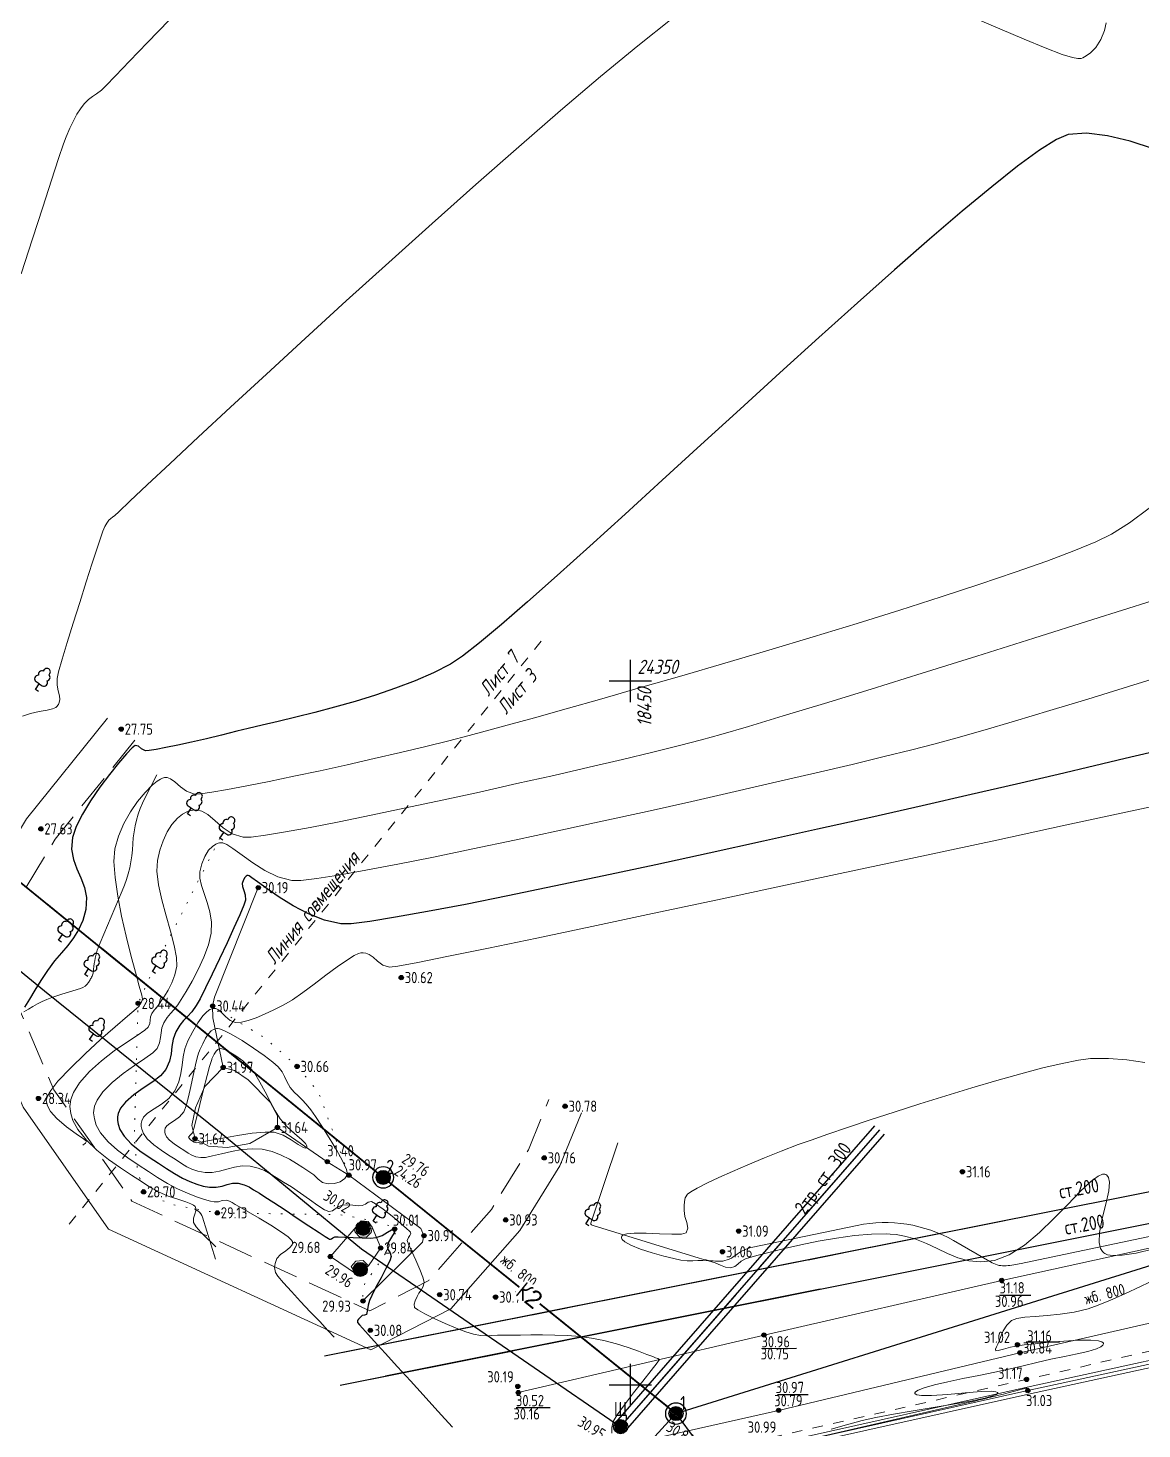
# Model space of a CAD drawing. Header units: metres. Extents: x 2491 to 4492, y 1184 to 2058.
# Drawn here: x 2999.3 to 3078.4, y 1303.1 to 1402.6 of the extents above; entities that cross this region are included whole.
import ezdxf
from ezdxf.enums import TextEntityAlignment as Align

# ---------------------------------------------------------------- set-up
doc = ezdxf.new("R2010")
doc.units = ezdxf.units.M
for name, pattern in [('g5_01_5x1_5', [1.5, 0.75, -0.75]), ('g5_05x2', [3.5, 2.5, -1]), ('g5_366', [0.85, 0.1, -0.75]), ('осеваяX2', [4, 2.5, -0.5, 0.5, -0.5])]:
    doc.linetypes.add(name, pattern=pattern)
for name, color, linetype, transparency in [('02_Сетка', 7, 'Continuous', 0.6), ('06_Инженерно-технические сооружения', 7, 'Continuous', 0.6), ('10_Границы покрытий и угодий', 7, 'Continuous', 0.6), ('12_Рельеф', 7, 'Continuous', 0.6), ('13_Растительность', 7, 'Continuous', 0.6), ('14_Ограждения', 7, 'Continuous', 0.6), ('19_Горизонтали', 7, 'Continuous', 0.6), ('30_Канализация', 7, 'Continuous', 0.6), ('31_Водопровод', 7, 'Continuous', 0.6), ('32_Теплосеть', 7, 'Continuous', 0.6), ('44_Крышки колодцев', 7, 'Continuous', 0.6), ('45_Номера колодцев', 7, 'Continuous', 0.6), ('61_Отметки высоты поверхности', 7, 'Continuous', 0.6)]:
    doc.layers.add(name, color=color, linetype=linetype, transparency=transparency)
doc.layers.add('rastr', color=7, linetype='Continuous')
doc.layers.add('Сетка', color=7, linetype='Continuous')
for name, color, linetype, lineweight in [('Сети_В1', 130, 'Continuous', 30), ('Сети_Горизонтали.Вспомогательные', 1, 'Continuous', 9), ('Сети_Горизонтали.Основные', 1, 'Continuous', 30), ('Сети_К2', 40, 'Continuous', 30), ('Сети_К2.Метки', 40, 'Continuous', 30), ('Сети_Т', 1, 'Continuous', 30), ('Сети_Трасса', 1, 'осеваяX2', 30)]:
    doc.layers.add(name, color=color, linetype=linetype, lineweight=lineweight)
doc.styles.add('LIKE11', font='GOST_0.TTF')
doc.styles.add('LIKE17', font='GOST_0.TTF')
doc.styles.add('LIKE32', font='GOST_0.TTF')
doc.styles.add('Line_GUGK', font='GOST_0.TTF')
doc.styles.get("Standard").update_dxf_attribs({"font": 'GOST_0.TTF'})
doc.linetypes.add('g5_084b', pattern='A,0.001,[18,GUGK_2005.shx,S=5,R=180,X=0,Y=0],0.5,[18,GUGK_2005.shx,S=15,R=180,X=0,Y=0],0.5', length=1.001)
doc.linetypes.add('g5_121_t', pattern='A,4,-0.4,["Т",Line_GUGK,S=1,R=0,X=0,Y=-0.5],-1.2,12', length=17.6)
doc.linetypes.add('g5_122_kl', pattern='A,1,-1,1.5,-0.4,["Кл",Line_GUGK,S=1,R=0,X=0,Y=-0.5],-2.4,1.5,-1,4,-1,4,-1,3', length=21.8)
doc.linetypes.add('g5_122_v', pattern='A,1,-1,1.5,-0.4,["В",Line_GUGK,S=1,R=0,X=0,Y=-0.5],-1.5,1.5,-1,4,-1,4,-1,3', length=20.9)
doc.linetypes.add('g5_474_1a', pattern='A,1,-0.25,[28,GUGK_2005.shx,S=1,R=0,X=0,Y=0],-0.25,1', length=2.5)

# ---------------------------------------------------------------- blocks, each defined once
blk = doc.blocks.new('g5_117t')
h = blk.add_hatch(color=255)
h.paths.add_polyline_path([(-0.038, -0.038), (-0.461, -0.038, 0.367426), (-0.038, -0.461)])
h.paths.add_polyline_path([(0.037, -0.461, 0.367426), (0.461, -0.038), (0.037, -0.038)])
h.paths.add_polyline_path([(0.461, 0.037, 0.921954), (-0.461, 0.037)])
at = {"color": 0}
for points in [[(-0.5, 0), (0.5, 0)], [(0, -0.5), (0, 0)]]:
    blk.add_lwpolyline(points, dxfattribs=at)
blk.add_circle((0, 0), 0.5, dxfattribs=at)
blk = doc.blocks.new('g5_388_1')
at = {"color": 0}
blk.add_lwpolyline([(0, 0.497), (0.257, 0.497, 0.798042), (0.365, 0.973, 0.636328), (0.231, 1.405, 0.533064), (0, 1.75, 0.533064), (-0.231, 1.405, 0.636328), (-0.365, 0.973, 0.798042), (-0.257, 0.497)], format="xyb", dxfattribs=at)
for points in [[(0, 0.497), (-0.257, 0.497)], [(0.25, 0), (0, 0), (0, 0.497)]]:
    blk.add_lwpolyline(points, dxfattribs=at)
blk = doc.blocks.new('g5_012')
at = {"color": 92}
for points in [[(0, -1.5), (0, 1.5)], [(-1.5, 0), (1.5, 0)]]:
    blk.add_lwpolyline(points, dxfattribs=at)
blk = doc.blocks.new('g5_330')
blk.add_hatch(color=0).paths.add_polyline_path([(0.15, 0, 1), (-0.15, 0, 1)])
at = {"color": 0}
blk.add_circle((0, 0), 0.15, dxfattribs=at)
blk = doc.blocks.new('g5_117kl')
h = blk.add_hatch(color=255)
h.paths.add_polyline_path([(0.418, 0.198, 0.633652), (-0.418, 0.198)])
h.paths.add_polyline_path([(-0.446, 0.122, 0.067116), (-0.463, 0, 0.067116), (-0.446, -0.122), (0.446, -0.122, 0.067116), (0.463, 0, 0.067116), (0.446, 0.122)])
h.paths.add_polyline_path([(-0.418, -0.198, 0.633652), (0.418, -0.198)])
at = {"color": 0}
for p, q in [((-0.474, 0.16), (0.474, 0.16)), ((-0.474, -0.16), (0.474, -0.16))]:
    blk.add_line(p, q, dxfattribs=at)
blk.add_circle((0, 0), 0.5, dxfattribs=at)

msp = doc.modelspace()

# ---------------------------------------------------------------- linework, layer by layer
at = {"layer": '06_Инженерно-технические сооружения', "color": 7, "linetype": 'Continuous', "lineweight": 20, "flags": 128}
for points in [[(3022.412, 1317.33), (3020.729, 1315.383), (3022.575, 1314.126), (3023.427, 1314.718), (3024.302, 1315.996), (3023.688, 1317.483), (3023.406, 1317.874), (3022.925, 1317.927), (3022.412, 1317.33)], [(3022.808, 1316.785), (3023.289, 1316.756), (3023.628, 1317.095), (3023.688, 1317.483), (3023.406, 1317.874), (3022.925, 1317.927), (3022.412, 1317.33), (3022.501, 1317.121), (3022.808, 1316.785)], [(3022.575, 1314.126), (3022.216, 1314.677), (3022.543, 1315.065), (3023.051, 1315.096), (3023.427, 1314.718), (3022.575, 1314.126)]]:
    msp.add_lwpolyline(points, dxfattribs=at)
at = {"layer": '10_Границы покрытий и угодий', "color": 7, "linetype": 'Continuous', "lineweight": 20, "flags": 128}
for points in [[(3004.907, 1353.621), (2999.149, 1346.472), (2993.876, 1337.749), (2998.908, 1326.001), (3004.985, 1317.322), (3023.595, 1308.755), (3029.273, 1311.673), (3034.183, 1317.238), (3037.029, 1321.827), (3038.554, 1325.59)], [(3034.074, 1305.727), (3051.517, 1309.813), (3068.392, 1313.689), (3085.982, 1317.54), (3094.363, 1319.482)], [(3105.852, 1311.537), (3102.553, 1314.445), (3101.693, 1314.98), (3099.712, 1315.17), (3096.21, 1314.59), (3087.289, 1312.561), (3069.691, 1308.554), (3052.558, 1304.462), (3035.51, 1300.63)]]:
    msp.add_lwpolyline(points, dxfattribs=at)
at = {"layer": '10_Границы покрытий и угодий', "color": 7, "linetype": 'g5_05x2', "lineweight": 20, "flags": 128}
msp.add_lwpolyline([(3006.854, 1352.053), (3001.201, 1345.035), (2996.68, 1337.554), (3001.104, 1327.223), (3006.645, 1319.31), (3023.535, 1311.535), (3027.711, 1313.681), (3032.169, 1318.734), (3034.792, 1322.963), (3036.237, 1326.529)], dxfattribs=at)
at = {"layer": '10_Границы покрытий и угодий', "color": 7, "linetype": 'g5_366', "lineweight": 20, "flags": 128}
for points in [[(3012.887, 1345.091), (3008.093, 1335.623), (3007.083, 1333.364), (3007.033, 1331.665), (3006.799, 1323.802), (3007.031, 1321.556), (3007.469, 1319.979), (3009.394, 1319.093), (3012.701, 1318.489), (3014.648, 1318.458), (3021.385, 1318.352), (3022.866, 1318.113), (3023.769, 1317.902), (3025.017, 1317.557), (3025.298, 1317.332), (3025.342, 1316.81), (3025.107, 1316.275), (3023.177, 1313.471), (3023.042, 1312.89), (3023.043, 1312.232)], [(3022.047, 1321.161), (3019.873, 1327.082), (3018.367, 1328.886), (3016.139, 1330.868), (3012.372, 1333.174)]]:
    msp.add_lwpolyline(points, dxfattribs=at)
at = {"layer": '10_Границы покрытий и угодий', "color": 7, "linetype": 'g5_01_5x1_5', "lineweight": 20, "flags": 128}
msp.add_lwpolyline([(3035.951, 1298.889), (3052.793, 1302.702), (3070.157, 1306.66), (3086.776, 1310.486), (3096.849, 1312.807), (3100.503, 1313.385), (3100.937, 1313.279), (3101.387, 1313.05), (3104.666, 1310.271), (3104.147, 1309.609)], dxfattribs=at)
at = {"layer": '12_Рельеф', "color": 7, "linetype": 'g5_084b', "lineweight": 20, "flags": 128}
for points in [[(3015.612, 1341.582), (3012.498, 1333.802), (3012.372, 1333.174), (3012.383, 1332.333), (3013.12, 1328.818), (3011.826, 1327.465), (3011.156, 1325.95), (3010.904, 1324.692), (3011.119, 1323.748), (3012.073, 1323.228), (3013.404, 1323.139), (3015.001, 1323.42), (3016.969, 1324.554), (3020.512, 1322.122), (3022.047, 1321.161), (3027.153, 1317.388), (3027.376, 1316.872), (3027.266, 1316.398), (3023.043, 1312.232)], [(3016.969, 1324.554), (3016.975, 1325.37), (3016.45, 1326.349), (3014.897, 1327.946), (3013.921, 1328.597), (3013.12, 1328.818)]]:
    msp.add_lwpolyline(points, dxfattribs=at)
at = {"layer": '14_Ограждения', "color": 7, "linetype": 'Continuous', "lineweight": 20, "flags": 128}
for points in [[(3104.311, 1309.798), (3100.77, 1312.86), (3097.31, 1312.12), (3086.897, 1309.751), (3070.193, 1306.113), (3052.859, 1302.235)], [(3103.984, 1309.42), (3100.632, 1312.319), (3097.418, 1311.632), (3087.005, 1309.263), (3070.301, 1305.625), (3052.968, 1301.747)]]:
    msp.add_lwpolyline(points, dxfattribs=at)
at = {"layer": '14_Ограждения', "color": 7, "linetype": 'g5_474_1a', "lineweight": 20, "flags": 128}
msp.add_lwpolyline([(3104.147, 1309.609), (3100.701, 1312.59), (3097.364, 1311.876), (3086.951, 1309.507), (3070.247, 1305.869), (3052.913, 1301.991)], dxfattribs=at)
at = {"layer": '19_Горизонтали', "color": 32, "linetype": 'Continuous', "lineweight": 20, "flags": 128}
for points, elevation in [([(3008.408, 1349.599), (3007.575, 1347.976, 0.108961), (3006.711, 1344.691), (3006.711, 1344.691, -0.091552), (3005.956, 1341.356), (3004.377, 1337.675, 0.068676), (3003.971, 1336.197), (3003.89, 1335.578, -0.076036), (3003.808, 1335.295), (3003.808, 1335.295, -0.027701), (3003.668, 1335.033), (3003.551, 1334.841, -0.186349), (3003, 1334.416), (3001.659, 1334.018, 0.075282), (2998.976, 1332.759)], 28), ([(3093.181, 1319.8), (3087.939, 1318.699, -0.001026), (3083.747, 1317.827), (3083.747, 1317.827, 0.001315), (3079.555, 1316.953), (3069.768, 1314.884, -0.03054), (3068.715, 1314.728), (3068.715, 1314.728, -0.152411), (3067.721, 1314.946), (3064.973, 1316.516, 0.182903), (3058.141, 1317.597), (3050.733, 1316.059, 0.119451), (3049.49, 1315.47), (3049.472, 1315.455, -0.180396), (3048.255, 1315.047), (3048.255, 1315.047, -0.06634), (3046.916, 1315.272), (3039.391, 1317.588, -0.069904), (3039.263, 1317.648), (3039.263, 1317.648, -0.341796), (3039.226, 1317.754), (3041.146, 1323.467)], 31), ([(3012.577, 1315.203), (3011.653, 1318.182, 0.171721), (3011.324, 1318.623), (3011.081, 1318.785)], 29), ([(3052.905, 1302.038), (3052.895, 1302.012, 0.600125), (3052.912, 1301.992), (3066.142, 1305.045, 0.006226), (3068.858, 1305.707), (3070.212, 1306.055)], 31)]:
    msp.add_lwpolyline(points, format="xyb", dxfattribs=dict(at, elevation=elevation))
at = {"layer": '30_Канализация', "color": 42, "linetype": 'g5_122_kl', "lineweight": 30, "flags": 128}
for points in [[(2573.205, 1770.447), (2565.789, 1625.953), (2660.178, 1571.132), (2816.617, 1488.592), (2949.954, 1381.6), (3024.481, 1321.008), (3045.266, 1304.235), (3096.516, 1320.248), (3183.384, 1424.575), (3235.906, 1417.46), (3257.899, 1413.341), (3277.77, 1408.372)], [(3045.266, 1304.235), (3033.378, 1291.225)], [(3045.266, 1304.235), (3049.591, 1298.406)]]:
    msp.add_lwpolyline(points, dxfattribs=at)
at = {"layer": '31_Водопровод', "color": 94, "linetype": 'g5_122_v', "lineweight": 30, "flags": 128}
for points in [[(3020.323, 1308.327), (3087.595, 1321.722), (3093.64, 1323.263), (3105.288, 1335.25), (3112.251, 1344.541), (3143.038, 1381.703), (3159.989, 1402.389), (3163.627, 1406.691), (3152.211, 1415.79)], [(3021.417, 1306.25), (3095.504, 1321.068), (3107.31, 1333.355), (3120.608, 1321.426)]]:
    msp.add_lwpolyline(points, dxfattribs=at)
at = {"layer": '32_Теплосеть', "color": 5, "linetype": 'g5_121_t', "lineweight": 30, "flags": 128}
msp.add_lwpolyline([(2867.364, 1443.913), (2895.337, 1420.729), (2934.021, 1388.772), (2937.446, 1385.951), (2966.84, 1361.665), (2979.859, 1351.099), (3000.431, 1334.251), (3012.956, 1324.178), (3022.936, 1315.939), (3041.34, 1303.305), (3059.732, 1324.383)], dxfattribs=at)
at = {"layer": '61_Отметки высоты поверхности', "flags": 128}
for points in [[(3068.233, 1312.649), (3070.473, 1312.655)], [(3070.122, 1309.324), (3072.49, 1309.324)], [(3051.448, 1308.861), (3053.836, 1308.881)], [(3052.484, 1305.582), (3054.657, 1305.582)], [(3033.918, 1304.66), (3036.339, 1304.671)]]:
    msp.add_lwpolyline(points, dxfattribs=at)
at = {"layer": 'rastr', "color": 5, "linetype": 'g5_01_5x1_5', "lineweight": 20, "flags": 128}
msp.add_lwpolyline([(3002.187, 1317.683), (3036.127, 1359.622)], dxfattribs=at)
at = {"layer": 'Сети_В1', "color": 130, "linetype": 'Continuous', "lineweight": 30}
for p, q in [((3020.323, 1308.327), (3030.475, 1310.349)), ((3029.15, 1307.797), (3024.635, 1306.894))]:
    msp.add_line(p, q, dxfattribs=at)
at = {"layer": 'Сети_Горизонтали.Вспомогательные', "color": 42, "linetype": 'Continuous', "lineweight": 9, "flags": 128}
for points, elevation in [([(3009.285, 1403.178), (3007.756, 1401.609), (3006.469, 1400.274), (3005.467, 1399.227), (3004.794, 1398.525), (3004.491, 1398.222), (3004.13, 1397.953), (3003.831, 1397.759), (3003.551, 1397.55), (3003.245, 1397.236), (3002.985, 1396.894), (3002.736, 1396.499), (3002.49, 1396.042), (3002.238, 1395.515), (3001.973, 1394.91), (3001.792, 1394.408), (3001.438, 1393.355), (3000.934, 1391.83), (3000.306, 1389.906), (2999.58, 1387.662), (2998.78, 1385.173)], 27), ([(3044.996, 1403.307), (3042.569, 1401.371), (3039.912, 1399.174), (3037.073, 1396.764), (3034.102, 1394.192), (3031.046, 1391.505), (3027.953, 1388.752), (3024.873, 1385.981), (3021.854, 1383.241), (3018.944, 1380.581), (3016.192, 1378.05), (3013.646, 1375.695), (3011.355, 1373.566), (3009.367, 1371.711), (3007.731, 1370.179), (3006.494, 1369.018), (3005.707, 1368.278), (3005.416, 1368.006), (3005.26, 1367.893), (3005.133, 1367.807), (3004.999, 1367.676), (3004.857, 1367.476), (3004.719, 1367.221), (3004.574, 1366.899), (3004.449, 1366.54), (3004.188, 1365.75), (3003.825, 1364.634), (3003.395, 1363.294), (3002.932, 1361.837), (3002.47, 1360.365), (3002.043, 1358.984), (3001.687, 1357.798), (3001.435, 1356.911), (3001.321, 1356.428), (3001.321, 1355.968), (3001.405, 1355.567), (3001.495, 1355.205), (3001.519, 1354.933), (3001.484, 1354.732), (3001.426, 1354.598), (3001.385, 1354.531), (3001.342, 1354.477), (3001.23, 1354.385), (3001.006, 1354.279), (3000.622, 1354.178), (3000.053, 1354.079), (2999.446, 1353.959), (2998.866, 1353.764)], 27.5), ([(3075.821, 1403.002), (3075.697, 1402.449), (3075.438, 1401.807), (3075.071, 1401.246), (3074.702, 1400.872), (3074.385, 1400.643), (3074.154, 1400.519), (3074.034, 1400.465), (3073.972, 1400.45), (3073.798, 1400.45), (3073.413, 1400.527), (3072.688, 1400.756), (3071.481, 1401.219), (3069.99, 1401.837), (3068.27, 1402.57), (3066.375, 1403.376)], 27.5), ([(3003.164, 1323.294), (3003.185, 1323.314), (3003.244, 1323.361), (3003.345, 1323.445), (3003.415, 1323.582), (3003.202, 1323.75), (3002.673, 1324.1), (3001.986, 1324.591), (3001.298, 1325.178), (3000.855, 1325.688), (3000.638, 1326.08), (3000.567, 1326.341), (3000.558, 1326.47), (3000.568, 1326.561), (3000.642, 1326.778), (3000.878, 1327.18), (3001.39, 1327.831), (3002.269, 1328.773), (3003.31, 1329.786), (3004.406, 1330.791), (3005.448, 1331.71), (3006.328, 1332.465), (3006.936, 1332.977), (3007.165, 1333.169), (3007.181, 1333.226), (3007.194, 1333.28), (3007.255, 1333.358), (3007.323, 1333.463), (3007.399, 1333.669), (3007.335, 1333.936), (3007.152, 1334.597), (3006.885, 1335.572), (3006.566, 1336.778), (3006.229, 1338.135), (3005.907, 1339.561), (3005.633, 1340.975), (3005.441, 1342.296), (3005.363, 1343.442), (3005.433, 1344.333), (3005.697, 1345.246), (3006.076, 1346.128), (3006.538, 1346.954), (3007.047, 1347.7), (3007.569, 1348.34), (3008.07, 1348.85), (3008.432, 1349.147), (3008.67, 1349.296), (3008.809, 1349.359), (3008.871, 1349.378), (3008.965, 1349.395), (3009.142, 1349.393), (3009.388, 1349.313), (3009.695, 1349.101), (3010.084, 1348.752), (3010.526, 1348.422), (3011.072, 1348.23), (3011.509, 1348.248), (3012.31, 1348.357), (3013.424, 1348.548), (3014.801, 1348.808), (3016.39, 1349.125), (3018.139, 1349.49), (3019.997, 1349.889), (3021.913, 1350.312), (3023.837, 1350.747), (3025.718, 1351.182), (3027.503, 1351.607), (3029.143, 1352.01), (3030.586, 1352.379), (3031.723, 1352.683), (3033.282, 1353.11), (3035.215, 1353.646), (3037.47, 1354.28), (3039.999, 1354.997), (3042.751, 1355.786), (3045.677, 1356.634), (3048.727, 1357.526), (3051.85, 1358.452), (3054.998, 1359.397), (3058.12, 1360.35), (3061.166, 1361.297), (3064.087, 1362.225), (3066.833, 1363.122), (3069.353, 1363.975), (3071.598, 1364.77), (3073.519, 1365.496), (3075.065, 1366.138), (3076.186, 1366.686), (3077.467, 1367.49), (3078.869, 1368.53)], 28.5), ([(3079.079, 1361.948), (3074.853, 1360.613), (3070.678, 1359.298), (3066.62, 1358.025), (3062.745, 1356.814), (3059.12, 1355.688), (3055.812, 1354.667), (3052.888, 1353.774), (3050.413, 1353.029), (3048.455, 1352.455), (3047.079, 1352.074), (3045.508, 1351.672), (3043.618, 1351.207), (3041.464, 1350.691), (3039.101, 1350.137), (3036.585, 1349.557), (3033.97, 1348.966), (3031.312, 1348.374), (3028.665, 1347.795), (3026.086, 1347.242), (3023.629, 1346.727), (3021.349, 1346.263), (3019.301, 1345.863), (3017.541, 1345.539), (3016.124, 1345.305), (3015.105, 1345.172), (3014.539, 1345.155), (3013.764, 1345.401), (3013.121, 1345.829), (3012.56, 1346.325), (3012.031, 1346.773), (3011.597, 1347.02), (3011.248, 1347.103), (3010.999, 1347.094), (3010.868, 1347.068), (3010.755, 1347.037), (3010.539, 1346.958), (3010.235, 1346.799), (3009.869, 1346.52), (3009.471, 1346.074), (3009.134, 1345.535), (3008.854, 1344.918), (3008.627, 1344.241), (3008.448, 1343.518), (3008.41, 1342.751), (3008.533, 1341.793), (3008.768, 1340.714), (3009.063, 1339.587), (3009.368, 1338.482), (3009.632, 1337.47), (3009.803, 1336.623), (3009.832, 1336.013), (3009.697, 1335.4), (3009.479, 1334.828), (3009.217, 1334.313), (3008.952, 1333.876), (3008.725, 1333.535), (3008.574, 1333.31), (3008.387, 1333.067), (3008.215, 1332.888), (3008.049, 1332.636), (3007.97, 1332.397), (3007.94, 1332.167), (3007.901, 1331.93), (3007.795, 1331.668), (3007.549, 1331.458), (3007.008, 1331.094), (3006.26, 1330.597), (3005.391, 1329.988), (3004.486, 1329.29), (3003.633, 1328.523), (3002.916, 1327.711), (3002.5, 1327.043), (3002.309, 1326.538), (3002.248, 1326.203), (3002.241, 1326.036), (3002.247, 1325.87), (3002.297, 1325.539), (3002.454, 1325.051), (3002.801, 1324.415), (3003.409, 1323.653), (3004.156, 1322.936), (3004.98, 1322.273), (3005.822, 1321.676), (3006.621, 1321.153), (3007.316, 1320.714), (3007.847, 1320.369), (3008.523, 1319.981), (3009.225, 1319.683), (3009.894, 1319.453), (3010.473, 1319.267), (3010.833, 1319.135), (3011.022, 1319.038), (3011.103, 1318.971), (3011.129, 1318.937), (3011.155, 1318.884), (3011.181, 1318.779), (3011.168, 1318.621), (3011.096, 1318.406), (3011.002, 1318.122), (3011.016, 1317.812), (3011.202, 1317.501), (3011.533, 1317.122), (3011.929, 1316.726), (3012.309, 1316.36), (3012.594, 1316.072)], 29), ([(3080.376, 1356.787), (3077.39, 1355.861), (3074.515, 1354.977), (3071.802, 1354.152), (3069.3, 1353.402), (3067.061, 1352.744), (3065.135, 1352.194), (3063.572, 1351.768), (3062.001, 1351.366), (3060.051, 1350.885), (3057.772, 1350.337), (3055.214, 1349.733), (3052.43, 1349.086), (3049.469, 1348.407), (3046.382, 1347.707), (3043.221, 1347), (3040.035, 1346.297), (3036.875, 1345.609), (3033.793, 1344.949), (3030.838, 1344.328), (3028.063, 1343.758), (3025.517, 1343.252), (3023.251, 1342.82), (3021.316, 1342.475), (3019.763, 1342.229), (3018.642, 1342.093), (3018.005, 1342.079), (3017.006, 1342.341), (3016.076, 1342.789), (3015.226, 1343.335), (3014.468, 1343.892), (3013.814, 1344.373), (3013.373, 1344.645), (3013.095, 1344.753), (3012.936, 1344.77), (3012.865, 1344.759), (3012.77, 1344.732), (3012.594, 1344.66), (3012.356, 1344.508), (3012.086, 1344.237), (3011.817, 1343.801), (3011.613, 1343.282), (3011.463, 1342.703), (3011.454, 1342.245), (3011.571, 1341.729), (3011.765, 1341.157), (3011.982, 1340.531), (3012.172, 1339.854), (3012.284, 1339.129), (3012.265, 1338.357), (3012.078, 1337.522), (3011.756, 1336.642), (3011.349, 1335.764), (3010.908, 1334.938), (3010.485, 1334.213), (3010.129, 1333.639), (3009.894, 1333.263), (3009.626, 1332.897), (3009.376, 1332.636), (3009.137, 1332.371), (3008.904, 1331.993), (3008.773, 1331.629), (3008.717, 1331.281), (3008.677, 1330.933), (3008.599, 1330.566), (3008.425, 1330.167), (3008.117, 1329.851), (3007.552, 1329.441), (3006.824, 1328.947), (3006.023, 1328.38), (3005.242, 1327.751), (3004.57, 1327.071), (3004.174, 1326.498), (3003.989, 1326.054), (3003.931, 1325.754), (3003.924, 1325.602), (3003.929, 1325.451), (3003.972, 1325.156), (3004.11, 1324.727), (3004.413, 1324.182), (3004.948, 1323.543), (3005.607, 1322.95), (3006.34, 1322.402), (3007.095, 1321.897), (3007.822, 1321.433), (3008.467, 1321.01), (3009.164, 1320.577), (3009.883, 1320.202), (3010.585, 1319.886), (3011.233, 1319.633), (3011.789, 1319.443), (3012.213, 1319.319), (3012.468, 1319.263), (3012.789, 1319.281), (3013.055, 1319.359), (3013.329, 1319.381), (3013.567, 1319.317), (3013.748, 1319.215), (3013.97, 1319.079), (3014.28, 1318.908), (3014.889, 1318.565), (3015.673, 1318.113), (3016.507, 1317.611), (3017.264, 1317.121), (3017.731, 1316.779), (3017.957, 1316.571), (3018.035, 1316.463), (3018.048, 1316.42), (3018.049, 1316.352), (3018.008, 1316.221), (3017.863, 1316.034), (3017.574, 1315.8), (3017.185, 1315.52), (3016.93, 1315.241), (3016.8, 1314.903), (3016.763, 1314.599), (3016.831, 1314.259), (3017.008, 1313.994), (3017.405, 1313.525), (3017.96, 1312.908), (3018.614, 1312.203), (3019.305, 1311.468), (3019.972, 1310.762), (3020.556, 1310.143), (3020.995, 1309.668)], 29.5), ([(3081.881, 1347.948), (3077.545, 1347.01), (3072.904, 1346.009), (3068.046, 1344.962), (3063.059, 1343.891), (3058.032, 1342.813), (3053.053, 1341.749), (3048.21, 1340.716), (3043.591, 1339.736), (3039.284, 1338.826), (3035.377, 1338.006), (3031.96, 1337.295), (3029.118, 1336.713), (3026.942, 1336.278), (3025.519, 1336.01), (3024.937, 1335.929), (3024.459, 1336.089), (3024.087, 1336.359), (3023.757, 1336.653), (3023.479, 1336.846), (3023.24, 1336.936), (3023.059, 1336.961), (3022.96, 1336.96), (3022.891, 1336.951), (3022.729, 1336.903), (3022.429, 1336.762), (3021.936, 1336.464), (3021.21, 1335.96), (3020.407, 1335.365), (3019.576, 1334.738), (3018.768, 1334.138), (3018.032, 1333.626), (3017.418, 1333.26), (3016.719, 1332.91), (3016.06, 1332.597), (3015.45, 1332.335), (3014.897, 1332.14), (3014.41, 1332.027), (3013.997, 1332.011), (3013.604, 1332.154), (3013.289, 1332.424), (3013.012, 1332.721), (3012.789, 1332.912), (3012.607, 1332.994), (3012.473, 1333.008), (3012.402, 1333), (3012.329, 1332.982), (3012.182, 1332.921), (3011.962, 1332.77), (3011.67, 1332.472), (3011.31, 1331.971), (3010.956, 1331.369), (3010.614, 1330.705), (3010.4, 1330.138), (3010.285, 1329.566), (3010.211, 1328.987), (3010.123, 1328.396), (3009.966, 1327.79), (3009.685, 1327.164), (3009.256, 1326.618), (3008.742, 1326.209), (3008.215, 1325.877), (3007.749, 1325.561), (3007.468, 1325.279), (3007.336, 1325.03), (3007.294, 1324.839), (3007.289, 1324.735), (3007.294, 1324.628), (3007.334, 1324.42), (3007.461, 1324.122), (3007.731, 1323.749), (3008.185, 1323.323), (3008.709, 1322.939), (3009.238, 1322.596), (3009.708, 1322.29), (3010.156, 1321.987), (3010.535, 1321.755), (3010.903, 1321.582), (3011.318, 1321.455), (3011.837, 1321.361), (3012.339, 1321.358), (3012.857, 1321.452), (3013.388, 1321.592), (3013.93, 1321.731), (3014.478, 1321.816), (3015.031, 1321.799), (3015.605, 1321.672), (3016.053, 1321.495), (3016.452, 1321.27), (3016.878, 1320.997), (3017.41, 1320.679), (3017.973, 1320.328), (3018.606, 1319.889), (3019.249, 1319.427), (3019.84, 1319.01), (3020.319, 1318.706), (3020.626, 1318.582), (3020.88, 1318.629), (3021.08, 1318.764), (3021.287, 1318.921), (3021.562, 1319.036), (3021.928, 1319.063), (3022.327, 1319.034), (3022.7, 1318.998), (3022.989, 1319.004), (3023.232, 1319.11), (3023.42, 1319.24), (3023.641, 1319.284), (3023.937, 1319.123), (3024.471, 1318.743), (3025.115, 1318.246), (3025.742, 1317.735), (3026.144, 1317.386), (3026.344, 1317.192), (3026.415, 1317.108), (3026.428, 1317.082), (3026.434, 1317.042), (3026.423, 1316.97), (3026.368, 1316.872), (3026.266, 1316.74), (3026.192, 1316.534), (3026.281, 1316.261), (3026.504, 1315.755), (3026.793, 1315.125), (3027.081, 1314.476), (3027.301, 1313.918), (3027.383, 1313.556), (3027.314, 1313.252), (3027.17, 1313.004), (3027.008, 1312.78), (3026.883, 1312.545), (3026.759, 1312.249), (3026.676, 1312.001), (3026.713, 1311.762), (3026.933, 1311.591), (3027.427, 1311.317), (3028.106, 1310.983), (3028.88, 1310.629), (3029.661, 1310.298), (3030.358, 1310.03), (3030.883, 1309.869), (3031.387, 1309.781), (3031.799, 1309.761), (3032.184, 1309.778), (3032.606, 1309.804), (3033.132, 1309.807), (3033.597, 1309.803), (3034.22, 1309.81), (3034.965, 1309.819), (3035.795, 1309.821), (3036.675, 1309.809), (3037.57, 1309.774), (3038.443, 1309.707), (3039.258, 1309.6), (3040.153, 1309.416), (3041.039, 1309.18), (3041.873, 1308.92), (3042.61, 1308.664), (3043.207, 1308.44), (3043.62, 1308.277), (3043.803, 1308.203), (3043.99, 1308.152), (3044.097, 1308.075), (3043.938, 1307.845), (3043.509, 1307.3), (3042.91, 1306.548), (3042.242, 1305.7), (3041.603, 1304.866), (3041.095, 1304.154), (3040.817, 1303.674), (3040.717, 1303.237), (3040.725, 1302.834)], 30.5), ([(3078.545, 1329.168), (3077.285, 1329.351), (3075.987, 1329.454), (3074.708, 1329.442), (3073.84, 1329.333), (3072.696, 1329.106), (3071.321, 1328.78), (3069.76, 1328.369), (3068.059, 1327.892), (3066.263, 1327.365), (3064.418, 1326.803), (3062.569, 1326.225), (3060.762, 1325.646), (3059.043, 1325.084), (3057.455, 1324.555), (3056.046, 1324.075), (3054.861, 1323.662), (3053.944, 1323.331), (3052.741, 1322.874), (3051.541, 1322.395), (3050.379, 1321.91), (3049.288, 1321.436), (3048.302, 1320.99), (3047.455, 1320.587), (3046.78, 1320.245), (3046.311, 1319.979), (3046.082, 1319.805), (3045.925, 1319.544), (3045.863, 1319.285), (3045.851, 1318.997), (3045.843, 1318.65), (3045.901, 1318.238), (3046.031, 1317.81), (3046.106, 1317.408), (3046.002, 1317.078), (3045.654, 1316.979), (3044.972, 1316.97), (3044.094, 1317.009), (3043.16, 1317.053), (3042.309, 1317.057), (3041.78, 1317.004), (3041.52, 1316.917), (3041.427, 1316.83), (3041.409, 1316.778), (3041.409, 1316.721), (3041.458, 1316.607), (3041.64, 1316.432), (3042.051, 1316.197), (3042.757, 1315.912), (3043.574, 1315.649), (3044.394, 1315.423), (3045.11, 1315.247), (3045.612, 1315.136), (3046.07, 1315.075), (3046.46, 1315.073), (3046.816, 1315.095), (3047.175, 1315.106), (3047.571, 1315.07), (3048.045, 1314.937), (3048.433, 1314.763), (3048.781, 1314.623), (3049.135, 1314.59), (3049.44, 1314.686), (3049.663, 1314.855), (3049.888, 1315.048), (3050.197, 1315.217), (3050.509, 1315.315), (3051.107, 1315.484), (3051.943, 1315.704), (3052.966, 1315.955), (3054.126, 1316.218), (3055.374, 1316.471), (3056.659, 1316.695), (3057.931, 1316.87), (3059.141, 1316.976), (3060.239, 1316.993), (3060.239, 1316.993), (3060.463, 1316.982), (3060.893, 1316.941), (3061.494, 1316.837), (3062.226, 1316.635), (3063.053, 1316.31), (3063.817, 1315.948), (3064.55, 1315.591), (3065.288, 1315.285), (3066.066, 1315.074), (3066.918, 1315.001), (3067.878, 1315.111), (3068.927, 1315.508), (3070, 1316.202), (3071.07, 1317.096), (3072.106, 1318.092), (3073.081, 1319.093), (3073.965, 1320.003), (3074.729, 1320.723), (3075.235, 1321.099), (3075.543, 1321.23), (3075.711, 1321.234), (3075.783, 1321.209), (3075.863, 1321.156), (3075.976, 1321.002), (3076.046, 1320.663), (3075.995, 1320.049), (3075.785, 1319.107), (3075.524, 1318.08), (3075.332, 1317.083), (3075.309, 1316.387), (3075.408, 1315.963), (3075.545, 1315.741), (3075.637, 1315.651), (3075.714, 1315.598), (3075.906, 1315.517), (3076.285, 1315.456), (3076.935, 1315.475), (3077.94, 1315.633), (3079.099, 1315.907)], 31), ([(3079.42, 1313.833), (3078.245, 1313.269), (3077.138, 1312.749), (3076.129, 1312.297), (3075.248, 1311.934), (3074.525, 1311.683), (3073.527, 1311.443), (3072.545, 1311.29), (3071.613, 1311.197), (3070.767, 1311.134), (3070.042, 1311.072), (3069.472, 1310.982), (3069.093, 1310.834), (3068.757, 1310.514), (3068.505, 1310.12), (3068.324, 1309.72), (3068.202, 1309.382), (3068.129, 1309.174), (3068.034, 1308.98), (3067.964, 1308.814), (3067.978, 1308.699), (3068.154, 1308.708), (3068.522, 1308.814), (3069.006, 1308.952), (3069.533, 1309.056), (3069.992, 1309.112), (3070.767, 1309.199), (3071.743, 1309.295), (3072.805, 1309.382), (3073.838, 1309.439), (3074.727, 1309.445), (3075.258, 1309.4), (3075.512, 1309.33), (3075.599, 1309.263), (3075.615, 1309.224), (3075.615, 1309.182), (3075.579, 1309.102), (3075.442, 1308.985), (3075.117, 1308.835), (3074.518, 1308.654), (3073.749, 1308.473), (3072.858, 1308.287), (3071.89, 1308.089), (3070.895, 1307.872), (3069.918, 1307.632), (3068.984, 1307.405), (3067.916, 1307.175), (3066.781, 1306.946), (3065.644, 1306.718), (3064.57, 1306.494), (3063.626, 1306.275), (3062.878, 1306.064), (3062.463, 1305.901), (3062.282, 1305.783), (3062.231, 1305.707), (3062.228, 1305.67), (3062.248, 1305.626), (3062.365, 1305.56), (3062.709, 1305.51), (3063.417, 1305.515), (3064.558, 1305.596), (3065.797, 1305.711), (3066.935, 1305.803), (3067.638, 1305.823), (3067.978, 1305.789), (3068.092, 1305.736), (3068.11, 1305.699), (3068.102, 1305.667), (3068.027, 1305.599), (3067.772, 1305.49), (3067.202, 1305.333), (3066.19, 1305.12), (3064.937, 1304.893), (3063.539, 1304.658), (3062.097, 1304.419), (3060.707, 1304.182), (3059.467, 1303.952), (3058.476, 1303.733), (3057.379, 1303.439), (3056.277, 1303.12)], 31)]:
    msp.add_lwpolyline(points, dxfattribs=dict(at, elevation=elevation))
for points, elevation in [([(3011.468, 1330.062), (3011.437, 1329.992), (3011.373, 1329.824), (3011.278, 1329.506), (3011.149, 1328.988), (3010.987, 1328.241), (3010.823, 1327.458), (3010.657, 1326.716), (3010.487, 1326.092), (3010.315, 1325.663), (3010.02, 1325.306), (3009.667, 1325.05), (3009.328, 1324.836), (3009.113, 1324.657), (3009.01, 1324.497), (3008.976, 1324.371), (3008.972, 1324.301), (3008.976, 1324.229), (3009.008, 1324.091), (3009.107, 1323.893), (3009.314, 1323.65), (3009.648, 1323.378), (3010.007, 1323.139), (3010.328, 1322.931), (3010.634, 1322.725), (3010.894, 1322.578), (3011.168, 1322.478), (3011.522, 1322.41), (3011.858, 1322.431), (3012.363, 1322.535), (3012.994, 1322.686), (3013.705, 1322.846), (3014.453, 1322.978), (3015.193, 1323.044), (3015.882, 1323.009), (3016.601, 1322.841), (3017.248, 1322.591), (3017.824, 1322.296), (3018.329, 1321.988), (3018.764, 1321.704), (3019.129, 1321.479), (3019.549, 1321.182), (3019.871, 1320.887), (3020.18, 1320.654), (3020.563, 1320.544), (3021.012, 1320.571), (3021.43, 1320.699), (3021.762, 1320.919), (3021.954, 1321.219), (3021.882, 1321.574), (3021.595, 1322.19), (3021.161, 1322.971), (3020.65, 1323.82), (3020.131, 1324.639), (3019.672, 1325.334), (3019.344, 1325.806), (3019.02, 1326.208), (3018.718, 1326.522), (3018.432, 1326.793), (3018.156, 1327.068), (3017.885, 1327.393), (3017.631, 1327.806), (3017.474, 1328.161), (3017.304, 1328.501), (3017.013, 1328.868), (3016.641, 1329.19), (3016.03, 1329.655), (3015.274, 1330.19), (3014.464, 1330.722), (3013.695, 1331.178), (3013.17, 1331.44), (3012.861, 1331.552), (3012.707, 1331.577), (3012.647, 1331.574), (3012.574, 1331.558), (3012.44, 1331.511), (3012.265, 1331.406), (3012.069, 1331.208), (3011.863, 1330.884), (3011.673, 1330.495), (3011.468, 1330.062)], 31), ([(3012.323, 1329.418), (3012.306, 1329.376), (3012.258, 1329.234), (3012.159, 1328.891), (3011.988, 1328.245), (3011.734, 1327.246), (3011.468, 1326.182), (3011.226, 1325.208), (3011.04, 1324.483), (3010.945, 1324.162), (3010.767, 1324.006), (3010.655, 1323.868), (3010.769, 1323.692), (3010.948, 1323.571), (3011.071, 1323.498), (3011.206, 1323.458), (3011.488, 1323.505), (3012.158, 1323.632), (3013.085, 1323.803), (3014.137, 1323.984), (3015.184, 1324.137), (3016.093, 1324.227), (3016.733, 1324.218), (3017.367, 1324.014), (3017.952, 1323.681), (3018.452, 1323.341), (3018.766, 1323.146), (3018.938, 1323.085), (3019.018, 1323.1), (3019.047, 1323.127), (3019.065, 1323.164), (3019.058, 1323.25), (3018.957, 1323.413), (3018.686, 1323.686), (3018.205, 1324.109), (3017.664, 1324.608), (3017.168, 1325.171), (3016.806, 1325.732), (3016.447, 1326.391), (3016.09, 1327.09), (3015.731, 1327.77), (3015.368, 1328.374), (3014.998, 1328.842), (3014.521, 1329.276), (3014.02, 1329.647), (3013.548, 1329.931), (3013.224, 1330.08), (3013.031, 1330.139), (3012.931, 1330.151), (3012.892, 1330.147), (3012.834, 1330.133), (3012.734, 1330.085), (3012.613, 1329.971), (3012.483, 1329.755), (3012.323, 1329.418)], 31.5)]:
    msp.add_lwpolyline(points, close=True, dxfattribs=dict(at, elevation=elevation))
at = {"layer": 'Сети_Горизонтали.Основные', "color": 40, "linetype": 'Continuous', "lineweight": 30, "flags": 128}
for points, elevation in [([(3079.176, 1394.042), (3077.514, 1394.587), (3075.91, 1394.975), (3074.421, 1395.15), (3073.106, 1395.054), (3072.273, 1394.704), (3071.065, 1393.943), (3069.522, 1392.814), (3067.682, 1391.359), (3065.586, 1389.62), (3063.272, 1387.638), (3060.781, 1385.456), (3058.15, 1383.116), (3055.421, 1380.66), (3052.631, 1378.13), (3049.821, 1375.568), (3047.03, 1373.016), (3044.297, 1370.517), (3041.662, 1368.111), (3039.163, 1365.842), (3036.841, 1363.751), (3034.735, 1361.88), (3032.883, 1360.271), (3031.326, 1358.967), (3030.103, 1358.01), (3029.253, 1357.441), (3028.053, 1356.831), (3026.747, 1356.263), (3025.364, 1355.737), (3023.932, 1355.251), (3022.479, 1354.804), (3021.033, 1354.396), (3019.623, 1354.024), (3018.277, 1353.689), (3017.022, 1353.388), (3015.888, 1353.121), (3014.903, 1352.887), (3014.094, 1352.685), (3013.012, 1352.409), (3011.928, 1352.147), (3010.881, 1351.908), (3009.911, 1351.697), (3009.059, 1351.524), (3008.364, 1351.396), (3007.866, 1351.321), (3007.606, 1351.305), (3007.324, 1351.44), (3007.106, 1351.628), (3006.874, 1351.687), (3006.666, 1351.514), (3006.256, 1351.075), (3005.699, 1350.425), (3005.052, 1349.619), (3004.37, 1348.711), (3003.71, 1347.755), (3003.127, 1346.806), (3002.678, 1345.919), (3002.418, 1345.148), (3002.353, 1344.317), (3002.482, 1343.587), (3002.729, 1342.918), (3003.017, 1342.269), (3003.27, 1341.6), (3003.409, 1340.871), (3003.359, 1340.042), (3003.147, 1339.238), (3002.858, 1338.576), (3002.503, 1338.008), (3002.092, 1337.485), (3001.638, 1336.959), (3001.15, 1336.382), (3000.64, 1335.704), (3000.162, 1334.977), (2999.747, 1334.291), (2999.37, 1333.659), (2999.005, 1333.094)], 28), ([(3078.878, 1351.162), (3077.166, 1350.746), (3074.986, 1350.226), (3072.396, 1349.619), (3069.454, 1348.936), (3066.217, 1348.191), (3062.743, 1347.4), (3059.09, 1346.574), (3055.315, 1345.728), (3051.475, 1344.876), (3047.629, 1344.031), (3043.833, 1343.207), (3040.146, 1342.418), (3036.625, 1341.677), (3033.328, 1340.999), (3030.313, 1340.396), (3027.636, 1339.884), (3025.356, 1339.474), (3023.53, 1339.182), (3022.216, 1339.021), (3021.471, 1339.004), (3020.31, 1339.275), (3019.167, 1339.728), (3018.081, 1340.294), (3017.091, 1340.906), (3016.235, 1341.495), (3015.552, 1341.994), (3015.157, 1342.283), (3014.961, 1342.412), (3014.883, 1342.448), (3014.861, 1342.45), (3014.819, 1342.437), (3014.743, 1342.397), (3014.649, 1342.307), (3014.555, 1342.143), (3014.478, 1341.888), (3014.497, 1341.659), (3014.59, 1341.382), (3014.682, 1341.061), (3014.697, 1340.701), (3014.579, 1340.34), (3014.294, 1339.654), (3013.886, 1338.733), (3013.397, 1337.664), (3012.869, 1336.537), (3012.344, 1335.439), (3011.865, 1334.461), (3011.474, 1333.69), (3011.213, 1333.215), (3010.897, 1332.768), (3010.598, 1332.439), (3010.311, 1332.148), (3010.033, 1331.812), (3009.759, 1331.349), (3009.567, 1330.815), (3009.484, 1330.304), (3009.426, 1329.791), (3009.311, 1329.253), (3009.055, 1328.665), (3008.679, 1328.227), (3008.114, 1327.791), (3007.45, 1327.343), (3006.778, 1326.871), (3006.187, 1326.359), (3005.832, 1325.914), (3005.666, 1325.554), (3005.613, 1325.3), (3005.606, 1325.169), (3005.612, 1325.037), (3005.655, 1324.779), (3005.791, 1324.406), (3006.087, 1323.937), (3006.598, 1323.392), (3007.213, 1322.893), (3007.872, 1322.437), (3008.516, 1322.023), (3009.088, 1321.65), (3009.672, 1321.273), (3010.224, 1320.963), (3010.746, 1320.717), (3011.24, 1320.529), (3011.708, 1320.395), (3012.153, 1320.312), (3012.629, 1320.305), (3013.038, 1320.389), (3013.412, 1320.504), (3013.783, 1320.591), (3014.18, 1320.59), (3014.621, 1320.485), (3014.956, 1320.329), (3015.28, 1320.127), (3015.69, 1319.879), (3016.084, 1319.636), (3016.722, 1319.219), (3017.515, 1318.692), (3018.374, 1318.118), (3019.21, 1317.56), (3019.933, 1317.082), (3020.372, 1316.8), (3020.589, 1316.668), (3020.67, 1316.625), (3020.689, 1316.619), (3020.733, 1316.621), (3020.804, 1316.646), (3020.895, 1316.714), (3021.051, 1316.795), (3021.286, 1316.795), (3021.755, 1316.769), (3022.359, 1316.733), (3022.997, 1316.703), (3023.572, 1316.696), (3023.982, 1316.729), (3024.407, 1316.886), (3024.778, 1317.109), (3025.069, 1317.278), (3025.257, 1317.276), (3025.251, 1317.07), (3025.074, 1316.758), (3024.865, 1316.418), (3024.762, 1316.127), (3024.839, 1315.867), (3024.982, 1315.659), (3025.052, 1315.401), (3024.944, 1315.089), (3024.678, 1314.544), (3024.329, 1313.877), (3023.968, 1313.201), (3023.669, 1312.628), (3023.503, 1312.269), (3023.415, 1311.943), (3023.364, 1311.635), (3023.327, 1311.393), (3023.285, 1311.266), (3023.151, 1311.225), (3022.996, 1311.195), (3022.868, 1311.083), (3022.73, 1310.929), (3022.66, 1310.84), (3022.647, 1310.773), (3022.646, 1310.706), (3022.799, 1310.535), (3023.215, 1310.074), (3023.839, 1309.385), (3024.617, 1308.528), (3025.492, 1307.564), (3026.409, 1306.554), (3027.314, 1305.558), (3028.15, 1304.637), (3028.863, 1303.852), (3029.397, 1303.264)], 30)]:
    msp.add_lwpolyline(points, dxfattribs=dict(at, elevation=elevation))
at = {"layer": 'Сети_К2', "color": 40, "linetype": 'Continuous', "lineweight": 30}
for p, q in [((3023.899, 1321.481), (2950.536, 1381.127)), ((3044.682, 1304.706), (3025.064, 1320.537))]:
    msp.add_line(p, q, dxfattribs=at)
for centre, start, end in [((3024.481, 1321.008), 0, 180), ((3024.481, 1321.008), 180, 0), ((3045.266, 1304.235), 0, 180), ((3045.266, 1304.235), 180, 0)]:
    msp.add_arc(centre, 0.75, start, end, dxfattribs=at)
at = {"layer": 'Сети_Т', "color": 1, "linetype": 'Continuous', "lineweight": 30}
for p, q in [((3045.524, 1308.784), (3059.393, 1324.679)), ((3046.202, 1308.192), (3060.071, 1324.088)), ((3041.001, 1303.601), (3045.524, 1308.784)), ((3041.679, 1303.009), (3046.202, 1308.192))]:
    msp.add_line(p, q, dxfattribs=at)
at = {"layer": 'Сети_Трасса', "color": 1, "linetype": 'осеваяX2', "lineweight": 30, "ltscale": 5, "flags": 128}
for points in [[(3045.266, 1304.235), (3024.481, 1321.008), (2949.954, 1381.6), (2816.617, 1488.592), (2738.008, 1530.067), (2660.178, 1571.132), (2652.262, 1575.729), (2565.789, 1625.953)], [(3041.34, 1303.305), (3059.732, 1324.383)]]:
    msp.add_lwpolyline(points, dxfattribs=at)

# ---------------------------------------------------------------- block references
at = {"layer": '02_Сетка', "color": 92, "linetype": 'Continuous', "lineweight": 15, "ltscale": 0.5}
for p in [(3042.029, 1356.265), (3042.029, 1306.265)]:
    msp.add_blockref('g5_012', p, dxfattribs=at)
at = {"layer": '13_Растительность', "color": 92, "linetype": 'Continuous', "lineweight": 20, "rotation": 327.2608096277772}
for p in [(2999.789, 1355.645, 27.435), (3010.581, 1346.817, 28.214), (3012.887, 1345.091, 28.305), (3001.432, 1337.845, 27.717), (3003.292, 1335.404, 27.941), (3008.093, 1335.623, 28.431), (3003.637, 1330.788, 28.25), (3023.769, 1317.902, 29.836), (3038.86, 1317.703, 30.997)]:
    msp.add_blockref('g5_388_1', p, dxfattribs=at)
at = {"layer": '44_Крышки колодцев', "color": 7, "linetype": 'Continuous', "lineweight": 20}
for name, p, rotation in [('g5_117kl', (3024.481, 1321.008, 29.76), 326.3099380122847), ('g5_117t', (3023.053, 1317.392, 30.022), 327.2608096277772), ('g5_117t', (3022.85, 1314.468, 29.959), 327.2608096277772), ('g5_117kl', (3045.266, 1304.235, 30.827), 326.3099380122847), ('g5_117t', (3041.34, 1303.305, 30.946), 327.2608096277772)]:
    msp.add_blockref(name, p, dxfattribs=dict(at, rotation=rotation))
at = {"layer": '61_Отметки высоты поверхности', "color": 7, "linetype": 'Continuous', "lineweight": 20}
for p in [(3005.88, 1352.837, 27.751), (3000.175, 1345.754, 27.628), (3015.612, 1341.582, 30.188), (3025.762, 1335.197, 30.619), (3007.083, 1333.364, 28.435), (3012.372, 1333.174, 30.439), (3013.12, 1328.818, 31.966), (3018.367, 1328.886, 30.664), (3000.006, 1326.612, 28.336), (3037.395, 1326.06, 30.78), (3016.969, 1324.554, 31.639), (3011.119, 1323.748, 31.638), (3020.512, 1322.122, 31.402), (3035.91, 1322.395, 30.764), (3022.047, 1321.161, 30.974), (3065.603, 1321.409, 31.155), (3007.469, 1319.979, 28.695), (3012.701, 1318.489, 29.131), (3025.298, 1317.332, 30.007), (3033.176, 1317.986, 30.931), (3049.715, 1317.19, 31.092), (3027.376, 1316.872, 30.914), (3020.729, 1315.383, 29.685), (3024.302, 1315.996, 29.839), (3048.568, 1315.727, 31.06), (3068.392, 1313.689, 30.965), (3023.043, 1312.232, 29.932), (3028.492, 1312.677, 30.738), (3032.46, 1312.509, 30.733), (3023.565, 1310.145, 30.079), (3051.517, 1309.813, 30.748), (3069.513, 1309.121, 31.021), (3069.691, 1308.554, 30.836), (3034.037, 1306.165, 30.186), (3070.157, 1306.66, 31.173), (3034.074, 1305.727, 30.165), (3070.247, 1305.869, 31.029), (3052.558, 1304.462, 30.789)]:
    msp.add_blockref('g5_330', p, dxfattribs=at)

# ---------------------------------------------------------------- texts
at = {"layer": '10_Границы покрытий и угодий', "color": 7, "linetype": 'Continuous', "lineweight": 15, "style": 'LIKE11'}
msp.add_text('Щ', height=1, dxfattribs=at).set_placement((3040.86, 1304.061))
at = {"layer": '30_Канализация', "color": 42, "linetype": 'Continuous', "lineweight": 20, "style": 'LIKE11'}
for rotation, p in [(319.94898, (3032.729, 1315.003, 12.164)), (14.65924, (3074.39, 1311.969, -12.164))]:
    msp.add_text('жб. 800', height=0.8, rotation=rotation, dxfattribs=at).set_placement(p)
at = {"layer": '31_Водопровод', "color": 94, "linetype": 'Continuous', "lineweight": 15, "style": 'LIKE32'}
for p in [(3072.555, 1319.484), (3072.944, 1316.921)]:
    msp.add_text('ст.200', height=1, rotation=10.09125, dxfattribs=at).set_placement(p)
at = {"layer": '32_Теплосеть', "color": 5, "linetype": 'Continuous', "lineweight": 15, "style": 'LIKE32'}
msp.add_text('2тр. ст. 300', height=1, rotation=54.61852, dxfattribs=at).set_placement((3054.422, 1318.297))
at = {"layer": '45_Номера колодцев', "color": 7, "linetype": 'Continuous', "lineweight": 15, "ltscale": 0.5, "style": 'LIKE17'}
for s, p in [('29.76', (3025.728, 1322.096)), ('24.26', (3025.188, 1321.255)), ('30.02', (3020.151, 1319.48)), ('29.96', (3020.287, 1314.218)), ('30.95', (3038.218, 1303.433)), ('30.83', (3044.509, 1303.057))]:
    msp.add_text(s, height=0.8, rotation=327.26081, dxfattribs=at).set_placement(p)
at = {"layer": '61_Отметки высоты поверхности', "color": 7, "linetype": 'Continuous', "lineweight": 15, "ltscale": 0.5, "style": 'LIKE17'}
for s, p in [('27.75', (3006.13, 1352.437)), ('27.63', (3000.425, 1345.354)), ('30.19', (3015.862, 1341.182)), ('30.62', (3026.012, 1334.797)), ('28.44', (3007.333, 1332.964)), ('30.44', (3012.622, 1332.774)), ('31.97', (3013.37, 1328.418)), ('30.66', (3018.617, 1328.486)), ('28.34', (3000.256, 1326.212)), ('30.78', (3037.645, 1325.66)), ('31.64', (3011.369, 1323.348)), ('31.64', (3017.219, 1324.154)), ('31.40', (3020.504, 1322.5)), ('30.97', (3022.025, 1321.499)), ('30.76', (3036.16, 1321.995)), ('31.16', (3065.853, 1321.009)), ('28.70', (3007.719, 1319.579)), ('29.13', (3012.951, 1318.089)), ('30.01', (3025.171, 1317.569)), ('30.93', (3033.426, 1317.586)), ('30.91', (3027.626, 1316.472)), ('31.09', (3049.965, 1316.79)), ('29.68', (3017.964, 1315.638)), ('29.84', (3024.552, 1315.596)), ('31.06', (3048.818, 1315.327)), ('31.18', (3068.246, 1312.77)), ('29.93', (3020.148, 1311.462)), ('30.74', (3028.742, 1312.277)), ('30.73', (3032.71, 1312.109)), ('30.96', (3067.911, 1311.807)), ('30.08', (3023.815, 1309.745)), ('30.96', (3051.336, 1308.937)), ('31.02', (3067.137, 1309.252)), ('30.84', (3069.907, 1308.493)), ('31.16', (3070.205, 1309.341)), ('30.75', (3051.28, 1308.082)), ('30.19', (3031.867, 1306.448)), ('31.17', (3068.135, 1306.691)), ('30.97', (3052.347, 1305.69)), ('30.52', (3033.906, 1304.755)), ('30.79', (3052.24, 1304.752)), ('31.03', (3070.118, 1304.76)), ('30.16', (3033.727, 1303.813)), ('30.99', (3050.356, 1302.875))]:
    msp.add_text(s, height=0.8, dxfattribs=at).set_placement(p)
at = {"layer": 'rastr', "color": 5, "linetype": 'Continuous', "lineweight": 15, "oblique": 15}
for s, rotation, p in [('Лист 7', 49.81991, (3031.956, 1355.119)), ('Лист 3', 49.78664, (3033.217, 1353.825)), ('Линия совмещения', 50.9952, (3016.77, 1336.07))]:
    msp.add_text(s, height=1, rotation=rotation, dxfattribs=at).set_placement(p)
at = {"layer": 'Сети_К2.Метки', "color": 40, "linetype": 'Continuous', "lineweight": 30, "char_height": 1, "attachment_point": 5}
for s, insert in [('2', (3024.981, 1321.758, 30.939)), ('1', (3045.766, 1304.985, 30.609))]:
    msp.add_mtext(s, dxfattribs=dict(at, insert=insert))
at = {"layer": 'Сетка', "color": 3, "oblique": 15}
msp.add_text('24350', height=1, dxfattribs=at).set_placement((3042.529, 1356.765))
msp.add_text('18450', height=1, rotation=90, dxfattribs=at).set_placement((3042.529, 1355.765), align=Align.TOP_RIGHT)

# ---------------------------------------------------------------- next in the draw order: texts
at = {"layer": 'Сети_К2.Метки', "color": 40, "linetype": 'Continuous', "lineweight": 30, "insert": (3034.873, 1312.621, 27.261), "char_height": 1.25, "width": 1.60931, "attachment_point": 5, "rotation": 321.09826, "bg_fill": 3, "box_fill_scale": 1.1, "bg_fill_color": 256, "bg_fill_true_color": 13158600, "bg_fill_transparency": 0}
msp.add_mtext('К{\\fArial|b0|i0|c204|p34;2}', dxfattribs=at)

# ---------------------------------------------------------------- next in the draw order: linework, layer by layer
at = {"color": 7, "linetype": 'Continuous', "lineweight": -3}
msp.add_line((3055.514, 1313.069), (3029.15, 1307.797), dxfattribs=at)
at = {"layer": 'Сети_В1', "color": 130, "linetype": 'Continuous', "lineweight": 30}
msp.add_line((3030.475, 1310.349), (3068.583, 1317.937), dxfattribs=at)
at = {"layer": 'Сети_Трасса', "color": 1, "linetype": 'осеваяX2', "lineweight": 30, "ltscale": 5, "flags": 128}
for points in [[(3020.323, 1308.327), (3068.583, 1317.937)], [(3021.417, 1306.25), (3055.567, 1313.08)]]:
    msp.add_lwpolyline(points, dxfattribs=at)

doc.saveas('drawing.dxf')
